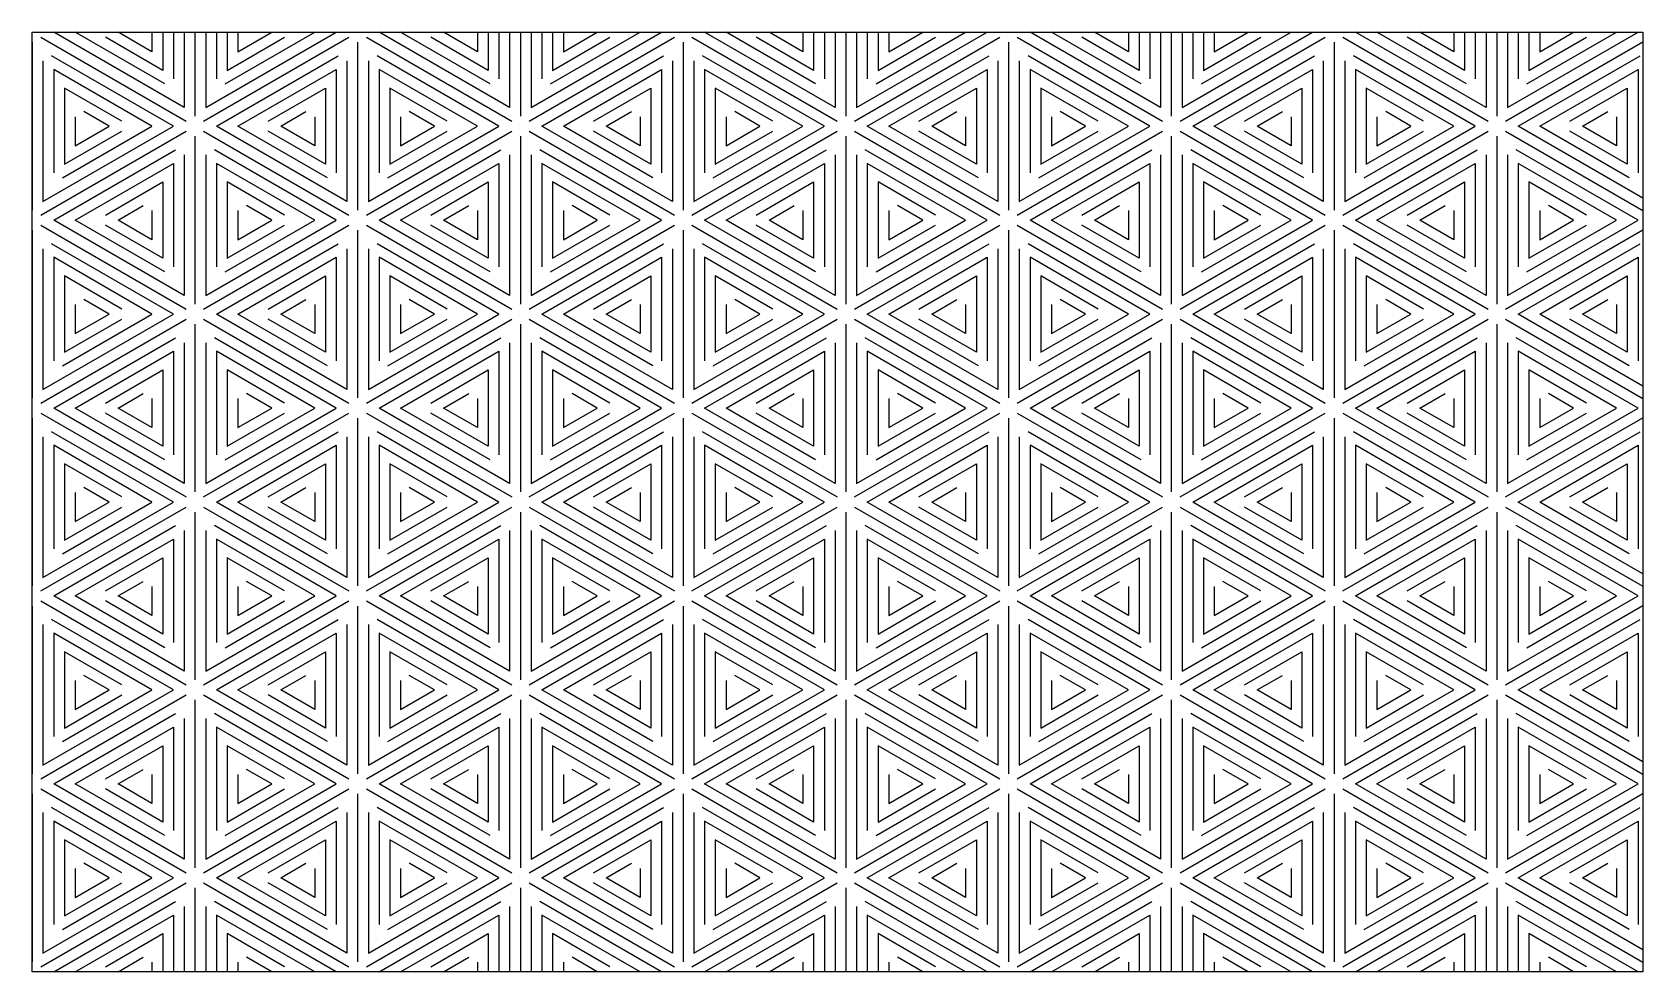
# Model space of a CAD drawing. Header units: millimetres. Extents: x 0 to 120, y 0 to 70.
import ezdxf

# ---------------------------------------------------------------- set-up
doc = ezdxf.new("R2010")
doc.units = ezdxf.units.MM
doc.layers.add('CUT', color=1, linetype='CONTINUOUS')

msp = doc.modelspace()

# ---------------------------------------------------------------- linework, layer by layer
at = {"layer": 'CUT'}
for p, q in [((0.6495, 69.625), (11.4748, 63.375)), ((10.5244, 70), (10.5244, 66.5213)), ((12.1244, 70), (12.1244, 63.75)), ((12.7739, 63.375), (23.5992, 69.625)), ((13.7244, 70), (13.7244, 66.5213)), ((24.8982, 69.625), (35.7235, 63.375)), ((34.7731, 70), (34.7731, 66.5213)), ((36.3731, 70), (36.3731, 63.75)), ((37.0226, 63.375), (47.8479, 69.625)), ((37.9731, 70), (37.9731, 66.5213)), ((49.1469, 69.625), (59.9723, 63.375)), ((59.0218, 70), (59.0218, 66.5213)), ((60.6218, 70), (60.6218, 63.75)), ((61.2713, 63.375), (72.0966, 69.625)), ((62.2218, 70), (62.2218, 66.5213)), ((73.3957, 69.625), (84.221, 63.375)), ((83.2705, 70), (83.2705, 66.5213)), ((84.8705, 70), (84.8705, 63.75)), ((85.52, 63.375), (96.3453, 69.625)), ((86.4705, 70), (86.4705, 66.5213)), ((97.6444, 69.625), (108.4697, 63.375)), ((107.5192, 70), (107.5192, 66.5213)), ((109.1192, 70), (109.1192, 63.75)), ((110.7192, 70), (110.7192, 66.5213)), ((0, 69.25), (0, 56.75)), ((24.2487, 69.25), (24.2487, 56.75)), ((48.4974, 69.25), (48.4974, 56.75)), ((72.7461, 69.25), (72.7461, 56.75)), ((96.9948, 69.25), (96.9948, 56.75)), ((109.7687, 63.375), (120, 69.282)), ((0.6495, 56.375), (11.4748, 62.625)), ((12.7739, 62.625), (23.5992, 56.375)), ((24.8982, 56.375), (35.7235, 62.625)), ((37.0226, 62.625), (47.8479, 56.375)), ((49.1469, 56.375), (59.9723, 62.625)), ((61.2713, 62.625), (72.0966, 56.375)), ((73.3957, 56.375), (84.221, 62.625)), ((85.52, 62.625), (96.3453, 56.375)), ((97.6444, 56.375), (108.4697, 62.625)), ((109.7687, 62.625), (120, 56.718)), ((12.1244, 62.25), (12.1244, 49.75)), ((36.3731, 62.25), (36.3731, 49.75)), ((60.6218, 62.25), (60.6218, 49.75)), ((84.8705, 62.25), (84.8705, 49.75)), ((109.1192, 62.25), (109.1192, 49.75)), ((0, 55.25), (0, 42.75)), ((0.6495, 55.625), (11.4748, 49.375)), ((12.7739, 49.375), (23.5992, 55.625)), ((24.2487, 55.25), (24.2487, 42.75)), ((24.8982, 55.625), (35.7235, 49.375)), ((37.0226, 49.375), (47.8479, 55.625)), ((48.4974, 55.25), (48.4974, 42.75)), ((49.1469, 55.625), (59.9723, 49.375)), ((61.2713, 49.375), (72.0966, 55.625)), ((72.7461, 55.25), (72.7461, 42.75)), ((73.3957, 55.625), (84.221, 49.375)), ((85.52, 49.375), (96.3453, 55.625)), ((96.9948, 55.25), (96.9948, 42.75)), ((97.6444, 55.625), (108.4697, 49.375)), ((109.7687, 49.375), (120, 55.282)), ((0.6495, 42.375), (11.4748, 48.625)), ((12.1244, 48.25), (12.1244, 35.75)), ((12.7739, 48.625), (23.5992, 42.375)), ((24.8982, 42.375), (35.7235, 48.625)), ((36.3731, 48.25), (36.3731, 35.75)), ((37.0226, 48.625), (47.8479, 42.375)), ((49.1469, 42.375), (59.9723, 48.625)), ((60.6218, 48.25), (60.6218, 35.75)), ((61.2713, 48.625), (72.0966, 42.375)), ((73.3957, 42.375), (84.221, 48.625)), ((84.8705, 48.25), (84.8705, 35.75)), ((85.52, 48.625), (96.3453, 42.375)), ((97.6444, 42.375), (108.4697, 48.625)), ((109.1192, 48.25), (109.1192, 35.75)), ((109.7687, 48.625), (120, 42.718)), ((0, 41.25), (0, 28.75)), ((0.6495, 41.625), (11.4748, 35.375)), ((12.7739, 35.375), (23.5992, 41.625)), ((24.2487, 41.25), (24.2487, 28.75)), ((24.8982, 41.625), (35.7235, 35.375)), ((37.0226, 35.375), (47.8479, 41.625)), ((48.4974, 41.25), (48.4974, 28.75)), ((49.1469, 41.625), (59.9723, 35.375)), ((61.2713, 35.375), (72.0966, 41.625)), ((72.7461, 41.25), (72.7461, 28.75)), ((73.3957, 41.625), (84.221, 35.375)), ((85.52, 35.375), (96.3453, 41.625)), ((96.9948, 41.25), (96.9948, 28.75)), ((97.6444, 41.625), (108.4697, 35.375)), ((109.7687, 35.375), (120, 41.282)), ((0.6495, 28.375), (11.4748, 34.625)), ((12.1244, 34.25), (12.1244, 21.75)), ((12.7739, 34.625), (23.5992, 28.375)), ((24.8982, 28.375), (35.7235, 34.625)), ((36.3731, 34.25), (36.3731, 21.75)), ((37.0226, 34.625), (47.8479, 28.375)), ((49.1469, 28.375), (59.9723, 34.625)), ((60.6218, 34.25), (60.6218, 21.75)), ((61.2713, 34.625), (72.0966, 28.375)), ((73.3957, 28.375), (84.221, 34.625)), ((84.8705, 34.25), (84.8705, 21.75)), ((85.52, 34.625), (96.3453, 28.375)), ((97.6444, 28.375), (108.4697, 34.625)), ((109.1192, 34.25), (109.1192, 21.75)), ((109.7687, 34.625), (120, 28.718)), ((0.6495, 27.625), (11.4748, 21.375)), ((12.7739, 21.375), (23.5992, 27.625)), ((24.8982, 27.625), (35.7235, 21.375)), ((37.0226, 21.375), (47.8479, 27.625)), ((49.1469, 27.625), (59.9723, 21.375)), ((61.2713, 21.375), (72.0966, 27.625)), ((73.3957, 27.625), (84.221, 21.375)), ((85.52, 21.375), (96.3453, 27.625)), ((97.6444, 27.625), (108.4697, 21.375)), ((0, 27.25), (0, 14.75)), ((24.2487, 27.25), (24.2487, 14.75)), ((48.4974, 27.25), (48.4974, 14.75)), ((72.7461, 27.25), (72.7461, 14.75)), ((96.9948, 27.25), (96.9948, 14.75)), ((109.7687, 21.375), (120, 27.282)), ((0.6495, 14.375), (11.4748, 20.625)), ((12.7739, 20.625), (23.5992, 14.375)), ((24.8982, 14.375), (35.7235, 20.625)), ((37.0226, 20.625), (47.8479, 14.375)), ((49.1469, 14.375), (59.9723, 20.625)), ((61.2713, 20.625), (72.0966, 14.375)), ((73.3957, 14.375), (84.221, 20.625)), ((85.52, 20.625), (96.3453, 14.375)), ((97.6444, 14.375), (108.4697, 20.625)), ((109.7687, 20.625), (120, 14.718)), ((12.1244, 20.25), (12.1244, 7.75)), ((36.3731, 20.25), (36.3731, 7.75)), ((60.6218, 20.25), (60.6218, 7.75)), ((84.8705, 20.25), (84.8705, 7.75)), ((109.1192, 20.25), (109.1192, 7.75)), ((0, 13.25), (0, 0.75)), ((0.6495, 13.625), (11.4748, 7.375)), ((12.7739, 7.375), (23.5992, 13.625)), ((24.2487, 13.25), (24.2487, 0.75)), ((24.8982, 13.625), (35.7235, 7.375)), ((37.0226, 7.375), (47.8479, 13.625)), ((48.4974, 13.25), (48.4974, 0.75)), ((49.1469, 13.625), (59.9723, 7.375)), ((61.2713, 7.375), (72.0966, 13.625)), ((72.7461, 13.25), (72.7461, 0.75)), ((73.3957, 13.625), (84.221, 7.375)), ((85.52, 7.375), (96.3453, 13.625)), ((96.9948, 13.25), (96.9948, 0.75)), ((97.6444, 13.625), (108.4697, 7.375)), ((109.7687, 7.375), (120, 13.282)), ((0.6495, 0.375), (11.4748, 6.625)), ((12.1244, 6.25), (12.1244, 0)), ((12.7739, 6.625), (23.5992, 0.375)), ((24.8982, 0.375), (35.7235, 6.625)), ((36.3731, 6.25), (36.3731, 0)), ((37.0226, 6.625), (47.8479, 0.375)), ((49.1469, 0.375), (59.9723, 6.625)), ((60.6218, 6.25), (60.6218, 0)), ((61.2713, 6.625), (72.0966, 0.375)), ((73.3957, 0.375), (84.221, 6.625)), ((84.8705, 6.25), (84.8705, 0)), ((85.52, 6.625), (96.3453, 0.375)), ((97.6444, 0.375), (108.4697, 6.625)), ((109.1192, 6.25), (109.1192, 0)), ((109.7687, 6.625), (120, 0.718)), ((11.3244, 4.8644), (11.3244, 0)), ((12.9244, 4.8644), (12.9244, 0)), ((35.5731, 4.8644), (35.5731, 0)), ((37.1731, 4.8644), (37.1731, 0)), ((59.8218, 4.8644), (59.8218, 0)), ((61.4218, 4.8644), (61.4218, 0)), ((84.0705, 4.8644), (84.0705, 0)), ((85.6705, 4.8644), (85.6705, 0)), ((108.3192, 4.8644), (108.3192, 0)), ((109.9192, 4.8644), (109.9192, 0)), ((8.9244, 0.7074), (8.9244, 0)), ((15.3244, 0.7074), (15.3244, 0)), ((33.1731, 0.7074), (33.1731, 0)), ((39.5731, 0.7074), (39.5731, 0)), ((57.4218, 0.7074), (57.4218, 0)), ((63.8218, 0.7074), (63.8218, 0)), ((81.6705, 0.7074), (81.6705, 0)), ((88.0705, 0.7074), (88.0705, 0)), ((105.9192, 0.7074), (105.9192, 0)), ((112.3192, 0.7074), (112.3192, 0))]:
    msp.add_line(p, q, dxfattribs=at)
for points in [[(0, 70), (120, 70), (120, 0), (0, 0), (0, 70)], [(11.3244, 70), (11.3244, 64.3856), (1.6, 70), (1.6, 70)], [(9.8748, 66.1463), (3.2, 70), (3.2, 70)], [(9.7244, 70), (9.7244, 67.1569), (5.4495, 69.625)], [(8.9244, 70), (8.9244, 68.5426), (6.4, 70), (6.4, 70)], [(12.9244, 70), (12.9244, 64.3856), (22.6487, 70), (22.6487, 70)], [(14.3739, 66.1463), (21.0487, 70), (21.0487, 70)], [(14.5244, 70), (14.5244, 67.1569), (18.7992, 69.625)], [(15.3244, 70), (15.3244, 68.5426), (17.8487, 70), (17.8487, 70)], [(35.5731, 70), (35.5731, 64.3856), (25.8487, 70), (25.8487, 70)], [(34.1235, 66.1463), (27.4487, 70), (27.4487, 70)], [(33.9731, 70), (33.9731, 67.1569), (29.6982, 69.625)], [(33.1731, 70), (33.1731, 68.5426), (30.6487, 70), (30.6487, 70)], [(37.1731, 70), (37.1731, 64.3856), (46.8974, 70), (46.8974, 70)], [(38.6226, 66.1463), (45.2974, 70), (45.2974, 70)], [(38.7731, 70), (38.7731, 67.1569), (43.0479, 69.625)], [(39.5731, 70), (39.5731, 68.5426), (42.0974, 70), (42.0974, 70)], [(59.8218, 70), (59.8218, 64.3856), (50.0974, 70), (50.0974, 70)], [(58.3723, 66.1463), (51.6974, 70), (51.6974, 70)], [(58.2218, 70), (58.2218, 67.1569), (53.9469, 69.625)], [(57.4218, 70), (57.4218, 68.5426), (54.8974, 70), (54.8974, 70)], [(61.4218, 70), (61.4218, 64.3856), (71.1461, 70), (71.1461, 70)], [(62.8713, 66.1463), (69.5461, 70), (69.5461, 70)], [(63.0218, 70), (63.0218, 67.1569), (67.2966, 69.625)], [(63.8218, 70), (63.8218, 68.5426), (66.3461, 70), (66.3461, 70)], [(84.0705, 70), (84.0705, 64.3856), (74.3461, 70), (74.3461, 70)], [(82.621, 66.1463), (75.9461, 70), (75.9461, 70)], [(82.4705, 70), (82.4705, 67.1569), (78.1957, 69.625)], [(81.6705, 70), (81.6705, 68.5426), (79.1461, 70), (79.1461, 70)], [(85.6705, 70), (85.6705, 64.3856), (95.3948, 70), (95.3948, 70)], [(87.12, 66.1463), (93.7948, 70), (93.7948, 70)], [(87.2705, 70), (87.2705, 67.1569), (91.5453, 69.625)], [(88.0705, 70), (88.0705, 68.5426), (90.5948, 70), (90.5948, 70)], [(108.3192, 70), (108.3192, 64.3856), (98.5948, 70), (98.5948, 70)], [(106.8697, 66.1463), (100.1948, 70), (100.1948, 70)], [(106.7192, 70), (106.7192, 67.1569), (102.4444, 69.625)], [(105.9192, 70), (105.9192, 68.5426), (103.3948, 70), (103.3948, 70)], [(109.9192, 70), (109.9192, 64.3856), (119.6436, 70), (119.6436, 70)], [(111.3687, 66.1463), (118.0436, 70), (118.0436, 70)], [(111.5192, 70), (111.5192, 67.1569), (115.794, 69.625)], [(112.3192, 70), (112.3192, 68.5426), (114.8436, 70), (114.8436, 70)], [(0.8, 67.8644), (0.8, 57.3856), (10.5244, 63), (1.4495, 68.2394)], [(2.2495, 59.1463), (8.9244, 63), (1.6, 67.2287), (1.6, 59.5213)], [(23.4487, 67.8644), (23.4487, 57.3856), (13.7244, 63), (22.7992, 68.2394)], [(21.9992, 59.1463), (15.3244, 63), (22.6487, 67.2287), (22.6487, 59.5213)], [(25.0487, 67.8644), (25.0487, 57.3856), (34.7731, 63), (25.6982, 68.2394)], [(26.4982, 59.1463), (33.1731, 63), (25.8487, 67.2287), (25.8487, 59.5213)], [(47.6974, 67.8644), (47.6974, 57.3856), (37.9731, 63), (47.0479, 68.2394)], [(46.2479, 59.1463), (39.5731, 63), (46.8974, 67.2287), (46.8974, 59.5213)], [(49.2974, 67.8644), (49.2974, 57.3856), (59.0218, 63), (49.9469, 68.2394)], [(50.7469, 59.1463), (57.4218, 63), (50.0974, 67.2287), (50.0974, 59.5213)], [(71.9461, 67.8644), (71.9461, 57.3856), (62.2218, 63), (71.2966, 68.2394)], [(70.4966, 59.1463), (63.8218, 63), (71.1461, 67.2287), (71.1461, 59.5213)], [(73.5461, 67.8644), (73.5461, 57.3856), (83.2705, 63), (74.1957, 68.2394)], [(74.9957, 59.1463), (81.6705, 63), (74.3461, 67.2287), (74.3461, 59.5213)], [(96.1948, 67.8644), (96.1948, 57.3856), (86.4705, 63), (95.5453, 68.2394)], [(94.7453, 59.1463), (88.0705, 63), (95.3948, 67.2287), (95.3948, 59.5213)], [(97.7948, 67.8644), (97.7948, 57.3856), (107.5192, 63), (98.4444, 68.2394)], [(99.2444, 59.1463), (105.9192, 63), (98.5948, 67.2287), (98.5948, 59.5213)], [(120, 57.6417), (110.7192, 63), (119.794, 68.2394)], [(118.994, 59.1463), (112.3192, 63), (119.6436, 67.2287), (119.6436, 59.5213)], [(6.6748, 63.375), (2.4, 65.8431), (2.4, 60.1569), (6.6748, 62.625)], [(17.5739, 63.375), (21.8487, 65.8431), (21.8487, 60.1569), (17.5739, 62.625)], [(30.9235, 63.375), (26.6487, 65.8431), (26.6487, 60.1569), (30.9235, 62.625)], [(41.8226, 63.375), (46.0974, 65.8431), (46.0974, 60.1569), (41.8226, 62.625)], [(55.1723, 63.375), (50.8974, 65.8431), (50.8974, 60.1569), (55.1723, 62.625)], [(66.0713, 63.375), (70.3461, 65.8431), (70.3461, 60.1569), (66.0713, 62.625)], [(79.421, 63.375), (75.1461, 65.8431), (75.1461, 60.1569), (79.421, 62.625)], [(90.32, 63.375), (94.5948, 65.8431), (94.5948, 60.1569), (90.32, 62.625)], [(103.6697, 63.375), (99.3948, 65.8431), (99.3948, 60.1569), (103.6697, 62.625)], [(114.5687, 63.375), (118.8436, 65.8431), (118.8436, 60.1569), (114.5687, 62.625)], [(3.2, 63.7074), (3.2, 61.5426), (5.7244, 63), (3.8495, 64.0824)], [(21.0487, 63.7074), (21.0487, 61.5426), (18.5244, 63), (20.3992, 64.0824)], [(27.4487, 63.7074), (27.4487, 61.5426), (29.9731, 63), (28.0982, 64.0824)], [(45.2974, 63.7074), (45.2974, 61.5426), (42.7731, 63), (44.6479, 64.0824)], [(51.6974, 63.7074), (51.6974, 61.5426), (54.2218, 63), (52.3469, 64.0824)], [(69.5461, 63.7074), (69.5461, 61.5426), (67.0218, 63), (68.8966, 64.0824)], [(75.9461, 63.7074), (75.9461, 61.5426), (78.4705, 63), (76.5957, 64.0824)], [(93.7948, 63.7074), (93.7948, 61.5426), (91.2705, 63), (93.1453, 64.0824)], [(100.1948, 63.7074), (100.1948, 61.5426), (102.7192, 63), (100.8444, 64.0824)], [(118.0436, 63.7074), (118.0436, 61.5426), (115.5192, 63), (117.394, 64.0824)], [(11.3244, 60.8644), (11.3244, 50.3856), (1.6, 56), (10.6748, 61.2394)], [(12.9244, 60.8644), (12.9244, 50.3856), (22.6487, 56), (13.5739, 61.2394)], [(35.5731, 60.8644), (35.5731, 50.3856), (25.8487, 56), (34.9235, 61.2394)], [(37.1731, 60.8644), (37.1731, 50.3856), (46.8974, 56), (37.8226, 61.2394)], [(59.8218, 60.8644), (59.8218, 50.3856), (50.0974, 56), (59.1723, 61.2394)], [(61.4218, 60.8644), (61.4218, 50.3856), (71.1461, 56), (62.0713, 61.2394)], [(84.0705, 60.8644), (84.0705, 50.3856), (74.3461, 56), (83.421, 61.2394)], [(85.6705, 60.8644), (85.6705, 50.3856), (95.3948, 56), (86.32, 61.2394)], [(108.3192, 60.8644), (108.3192, 50.3856), (98.5948, 56), (107.6697, 61.2394)], [(109.9192, 60.8644), (109.9192, 50.3856), (119.6436, 56), (110.5687, 61.2394)], [(9.8748, 52.1463), (3.2, 56), (10.5244, 60.2287), (10.5244, 52.5213)], [(14.3739, 52.1463), (21.0487, 56), (13.7244, 60.2287), (13.7244, 52.5213)], [(34.1235, 52.1463), (27.4487, 56), (34.7731, 60.2287), (34.7731, 52.5213)], [(38.6226, 52.1463), (45.2974, 56), (37.9731, 60.2287), (37.9731, 52.5213)], [(58.3723, 52.1463), (51.6974, 56), (59.0218, 60.2287), (59.0218, 52.5213)], [(62.8713, 52.1463), (69.5461, 56), (62.2218, 60.2287), (62.2218, 52.5213)], [(82.621, 52.1463), (75.9461, 56), (83.2705, 60.2287), (83.2705, 52.5213)], [(87.12, 52.1463), (93.7948, 56), (86.4705, 60.2287), (86.4705, 52.5213)], [(106.8697, 52.1463), (100.1948, 56), (107.5192, 60.2287), (107.5192, 52.5213)], [(111.3687, 52.1463), (118.0436, 56), (110.7192, 60.2287), (110.7192, 52.5213)], [(5.4495, 56.375), (9.7244, 58.8431), (9.7244, 53.1569), (5.4495, 55.625)], [(18.7992, 56.375), (14.5244, 58.8431), (14.5244, 53.1569), (18.7992, 55.625)], [(29.6982, 56.375), (33.9731, 58.8431), (33.9731, 53.1569), (29.6982, 55.625)], [(43.0479, 56.375), (38.7731, 58.8431), (38.7731, 53.1569), (43.0479, 55.625)], [(53.9469, 56.375), (58.2218, 58.8431), (58.2218, 53.1569), (53.9469, 55.625)], [(67.2966, 56.375), (63.0218, 58.8431), (63.0218, 53.1569), (67.2966, 55.625)], [(78.1957, 56.375), (82.4705, 58.8431), (82.4705, 53.1569), (78.1957, 55.625)], [(91.5453, 56.375), (87.2705, 58.8431), (87.2705, 53.1569), (91.5453, 55.625)], [(102.4444, 56.375), (106.7192, 58.8431), (106.7192, 53.1569), (102.4444, 55.625)], [(115.794, 56.375), (111.5192, 58.8431), (111.5192, 53.1569), (115.794, 55.625)], [(8.9244, 56.7074), (8.9244, 54.5426), (6.4, 56), (8.2748, 57.0824)], [(15.3244, 56.7074), (15.3244, 54.5426), (17.8487, 56), (15.9739, 57.0824)], [(33.1731, 56.7074), (33.1731, 54.5426), (30.6487, 56), (32.5235, 57.0824)], [(39.5731, 56.7074), (39.5731, 54.5426), (42.0974, 56), (40.2226, 57.0824)], [(57.4218, 56.7074), (57.4218, 54.5426), (54.8974, 56), (56.7723, 57.0824)], [(63.8218, 56.7074), (63.8218, 54.5426), (66.3461, 56), (64.4713, 57.0824)], [(81.6705, 56.7074), (81.6705, 54.5426), (79.1461, 56), (81.021, 57.0824)], [(88.0705, 56.7074), (88.0705, 54.5426), (90.5948, 56), (88.72, 57.0824)], [(105.9192, 56.7074), (105.9192, 54.5426), (103.3948, 56), (105.2697, 57.0824)], [(112.3192, 56.7074), (112.3192, 54.5426), (114.8436, 56), (112.9687, 57.0824)], [(0.8, 53.8644), (0.8, 43.3856), (10.5244, 49), (1.4495, 54.2394)], [(23.4487, 53.8644), (23.4487, 43.3856), (13.7244, 49), (22.7992, 54.2394)], [(25.0487, 53.8644), (25.0487, 43.3856), (34.7731, 49), (25.6982, 54.2394)], [(47.6974, 53.8644), (47.6974, 43.3856), (37.9731, 49), (47.0479, 54.2394)], [(49.2974, 53.8644), (49.2974, 43.3856), (59.0218, 49), (49.9469, 54.2394)], [(71.9461, 53.8644), (71.9461, 43.3856), (62.2218, 49), (71.2966, 54.2394)], [(73.5461, 53.8644), (73.5461, 43.3856), (83.2705, 49), (74.1957, 54.2394)], [(96.1948, 53.8644), (96.1948, 43.3856), (86.4705, 49), (95.5453, 54.2394)], [(97.7948, 53.8644), (97.7948, 43.3856), (107.5192, 49), (98.4444, 54.2394)], [(120, 43.6417), (110.7192, 49), (119.794, 54.2394)], [(2.2495, 45.1463), (8.9244, 49), (1.6, 53.2287), (1.6, 45.5213)], [(21.9992, 45.1463), (15.3244, 49), (22.6487, 53.2287), (22.6487, 45.5213)], [(26.4982, 45.1463), (33.1731, 49), (25.8487, 53.2287), (25.8487, 45.5213)], [(46.2479, 45.1463), (39.5731, 49), (46.8974, 53.2287), (46.8974, 45.5213)], [(50.7469, 45.1463), (57.4218, 49), (50.0974, 53.2287), (50.0974, 45.5213)], [(70.4966, 45.1463), (63.8218, 49), (71.1461, 53.2287), (71.1461, 45.5213)], [(74.9957, 45.1463), (81.6705, 49), (74.3461, 53.2287), (74.3461, 45.5213)], [(94.7453, 45.1463), (88.0705, 49), (95.3948, 53.2287), (95.3948, 45.5213)], [(99.2444, 45.1463), (105.9192, 49), (98.5948, 53.2287), (98.5948, 45.5213)], [(118.994, 45.1463), (112.3192, 49), (119.6436, 53.2287), (119.6436, 45.5213)], [(6.6748, 49.375), (2.4, 51.8431), (2.4, 46.1569), (6.6748, 48.625)], [(17.5739, 49.375), (21.8487, 51.8431), (21.8487, 46.1569), (17.5739, 48.625)], [(30.9235, 49.375), (26.6487, 51.8431), (26.6487, 46.1569), (30.9235, 48.625)], [(41.8226, 49.375), (46.0974, 51.8431), (46.0974, 46.1569), (41.8226, 48.625)], [(55.1723, 49.375), (50.8974, 51.8431), (50.8974, 46.1569), (55.1723, 48.625)], [(66.0713, 49.375), (70.3461, 51.8431), (70.3461, 46.1569), (66.0713, 48.625)], [(79.421, 49.375), (75.1461, 51.8431), (75.1461, 46.1569), (79.421, 48.625)], [(90.32, 49.375), (94.5948, 51.8431), (94.5948, 46.1569), (90.32, 48.625)], [(103.6697, 49.375), (99.3948, 51.8431), (99.3948, 46.1569), (103.6697, 48.625)], [(114.5687, 49.375), (118.8436, 51.8431), (118.8436, 46.1569), (114.5687, 48.625)], [(3.2, 49.7074), (3.2, 47.5426), (5.7244, 49), (3.8495, 50.0824)], [(21.0487, 49.7074), (21.0487, 47.5426), (18.5244, 49), (20.3992, 50.0824)], [(27.4487, 49.7074), (27.4487, 47.5426), (29.9731, 49), (28.0982, 50.0824)], [(45.2974, 49.7074), (45.2974, 47.5426), (42.7731, 49), (44.6479, 50.0824)], [(51.6974, 49.7074), (51.6974, 47.5426), (54.2218, 49), (52.3469, 50.0824)], [(69.5461, 49.7074), (69.5461, 47.5426), (67.0218, 49), (68.8966, 50.0824)], [(75.9461, 49.7074), (75.9461, 47.5426), (78.4705, 49), (76.5957, 50.0824)], [(93.7948, 49.7074), (93.7948, 47.5426), (91.2705, 49), (93.1453, 50.0824)], [(100.1948, 49.7074), (100.1948, 47.5426), (102.7192, 49), (100.8444, 50.0824)], [(118.0436, 49.7074), (118.0436, 47.5426), (115.5192, 49), (117.394, 50.0824)], [(11.3244, 46.8644), (11.3244, 36.3856), (1.6, 42), (10.6748, 47.2394)], [(12.9244, 46.8644), (12.9244, 36.3856), (22.6487, 42), (13.5739, 47.2394)], [(35.5731, 46.8644), (35.5731, 36.3856), (25.8487, 42), (34.9235, 47.2394)], [(37.1731, 46.8644), (37.1731, 36.3856), (46.8974, 42), (37.8226, 47.2394)], [(59.8218, 46.8644), (59.8218, 36.3856), (50.0974, 42), (59.1723, 47.2394)], [(61.4218, 46.8644), (61.4218, 36.3856), (71.1461, 42), (62.0713, 47.2394)], [(84.0705, 46.8644), (84.0705, 36.3856), (74.3461, 42), (83.421, 47.2394)], [(85.6705, 46.8644), (85.6705, 36.3856), (95.3948, 42), (86.32, 47.2394)], [(108.3192, 46.8644), (108.3192, 36.3856), (98.5948, 42), (107.6697, 47.2394)], [(109.9192, 46.8644), (109.9192, 36.3856), (119.6436, 42), (110.5687, 47.2394)], [(9.8748, 38.1463), (3.2, 42), (10.5244, 46.2287), (10.5244, 38.5213)], [(14.3739, 38.1463), (21.0487, 42), (13.7244, 46.2287), (13.7244, 38.5213)], [(34.1235, 38.1463), (27.4487, 42), (34.7731, 46.2287), (34.7731, 38.5213)], [(38.6226, 38.1463), (45.2974, 42), (37.9731, 46.2287), (37.9731, 38.5213)], [(58.3723, 38.1463), (51.6974, 42), (59.0218, 46.2287), (59.0218, 38.5213)], [(62.8713, 38.1463), (69.5461, 42), (62.2218, 46.2287), (62.2218, 38.5213)], [(82.621, 38.1463), (75.9461, 42), (83.2705, 46.2287), (83.2705, 38.5213)], [(87.12, 38.1463), (93.7948, 42), (86.4705, 46.2287), (86.4705, 38.5213)], [(106.8697, 38.1463), (100.1948, 42), (107.5192, 46.2287), (107.5192, 38.5213)], [(111.3687, 38.1463), (118.0436, 42), (110.7192, 46.2287), (110.7192, 38.5213)], [(5.4495, 42.375), (9.7244, 44.8431), (9.7244, 39.1569), (5.4495, 41.625)], [(18.7992, 42.375), (14.5244, 44.8431), (14.5244, 39.1569), (18.7992, 41.625)], [(29.6982, 42.375), (33.9731, 44.8431), (33.9731, 39.1569), (29.6982, 41.625)], [(43.0479, 42.375), (38.7731, 44.8431), (38.7731, 39.1569), (43.0479, 41.625)], [(53.9469, 42.375), (58.2218, 44.8431), (58.2218, 39.1569), (53.9469, 41.625)], [(67.2966, 42.375), (63.0218, 44.8431), (63.0218, 39.1569), (67.2966, 41.625)], [(78.1957, 42.375), (82.4705, 44.8431), (82.4705, 39.1569), (78.1957, 41.625)], [(91.5453, 42.375), (87.2705, 44.8431), (87.2705, 39.1569), (91.5453, 41.625)], [(102.4444, 42.375), (106.7192, 44.8431), (106.7192, 39.1569), (102.4444, 41.625)], [(115.794, 42.375), (111.5192, 44.8431), (111.5192, 39.1569), (115.794, 41.625)], [(8.9244, 42.7074), (8.9244, 40.5426), (6.4, 42), (8.2748, 43.0824)], [(15.3244, 42.7074), (15.3244, 40.5426), (17.8487, 42), (15.9739, 43.0824)], [(33.1731, 42.7074), (33.1731, 40.5426), (30.6487, 42), (32.5235, 43.0824)], [(39.5731, 42.7074), (39.5731, 40.5426), (42.0974, 42), (40.2226, 43.0824)], [(57.4218, 42.7074), (57.4218, 40.5426), (54.8974, 42), (56.7723, 43.0824)], [(63.8218, 42.7074), (63.8218, 40.5426), (66.3461, 42), (64.4713, 43.0824)], [(81.6705, 42.7074), (81.6705, 40.5426), (79.1461, 42), (81.021, 43.0824)], [(88.0705, 42.7074), (88.0705, 40.5426), (90.5948, 42), (88.72, 43.0824)], [(105.9192, 42.7074), (105.9192, 40.5426), (103.3948, 42), (105.2697, 43.0824)], [(112.3192, 42.7074), (112.3192, 40.5426), (114.8436, 42), (112.9687, 43.0824)], [(0.8, 39.8644), (0.8, 29.3856), (10.5244, 35), (1.4495, 40.2394)], [(23.4487, 39.8644), (23.4487, 29.3856), (13.7244, 35), (22.7992, 40.2394)], [(25.0487, 39.8644), (25.0487, 29.3856), (34.7731, 35), (25.6982, 40.2394)], [(47.6974, 39.8644), (47.6974, 29.3856), (37.9731, 35), (47.0479, 40.2394)], [(49.2974, 39.8644), (49.2974, 29.3856), (59.0218, 35), (49.9469, 40.2394)], [(71.9461, 39.8644), (71.9461, 29.3856), (62.2218, 35), (71.2966, 40.2394)], [(73.5461, 39.8644), (73.5461, 29.3856), (83.2705, 35), (74.1957, 40.2394)], [(96.1948, 39.8644), (96.1948, 29.3856), (86.4705, 35), (95.5453, 40.2394)], [(97.7948, 39.8644), (97.7948, 29.3856), (107.5192, 35), (98.4444, 40.2394)], [(120, 29.6417), (110.7192, 35), (119.794, 40.2394)], [(2.2495, 31.1463), (8.9244, 35), (1.6, 39.2287), (1.6, 31.5213)], [(21.9992, 31.1463), (15.3244, 35), (22.6487, 39.2287), (22.6487, 31.5213)], [(26.4982, 31.1463), (33.1731, 35), (25.8487, 39.2287), (25.8487, 31.5213)], [(46.2479, 31.1463), (39.5731, 35), (46.8974, 39.2287), (46.8974, 31.5213)], [(50.7469, 31.1463), (57.4218, 35), (50.0974, 39.2287), (50.0974, 31.5213)], [(70.4966, 31.1463), (63.8218, 35), (71.1461, 39.2287), (71.1461, 31.5213)], [(74.9957, 31.1463), (81.6705, 35), (74.3461, 39.2287), (74.3461, 31.5213)], [(94.7453, 31.1463), (88.0705, 35), (95.3948, 39.2287), (95.3948, 31.5213)], [(99.2444, 31.1463), (105.9192, 35), (98.5948, 39.2287), (98.5948, 31.5213)], [(118.994, 31.1463), (112.3192, 35), (119.6436, 39.2287), (119.6436, 31.5213)], [(6.6748, 35.375), (2.4, 37.8431), (2.4, 32.1569), (6.6748, 34.625)], [(17.5739, 35.375), (21.8487, 37.8431), (21.8487, 32.1569), (17.5739, 34.625)], [(30.9235, 35.375), (26.6487, 37.8431), (26.6487, 32.1569), (30.9235, 34.625)], [(41.8226, 35.375), (46.0974, 37.8431), (46.0974, 32.1569), (41.8226, 34.625)], [(55.1723, 35.375), (50.8974, 37.8431), (50.8974, 32.1569), (55.1723, 34.625)], [(66.0713, 35.375), (70.3461, 37.8431), (70.3461, 32.1569), (66.0713, 34.625)], [(79.421, 35.375), (75.1461, 37.8431), (75.1461, 32.1569), (79.421, 34.625)], [(90.32, 35.375), (94.5948, 37.8431), (94.5948, 32.1569), (90.32, 34.625)], [(103.6697, 35.375), (99.3948, 37.8431), (99.3948, 32.1569), (103.6697, 34.625)], [(114.5687, 35.375), (118.8436, 37.8431), (118.8436, 32.1569), (114.5687, 34.625)], [(3.2, 35.7074), (3.2, 33.5426), (5.7244, 35), (3.8495, 36.0824)], [(21.0487, 35.7074), (21.0487, 33.5426), (18.5244, 35), (20.3992, 36.0824)], [(27.4487, 35.7074), (27.4487, 33.5426), (29.9731, 35), (28.0982, 36.0824)], [(45.2974, 35.7074), (45.2974, 33.5426), (42.7731, 35), (44.6479, 36.0824)], [(51.6974, 35.7074), (51.6974, 33.5426), (54.2218, 35), (52.3469, 36.0824)], [(69.5461, 35.7074), (69.5461, 33.5426), (67.0218, 35), (68.8966, 36.0824)], [(75.9461, 35.7074), (75.9461, 33.5426), (78.4705, 35), (76.5957, 36.0824)], [(93.7948, 35.7074), (93.7948, 33.5426), (91.2705, 35), (93.1453, 36.0824)], [(100.1948, 35.7074), (100.1948, 33.5426), (102.7192, 35), (100.8444, 36.0824)], [(118.0436, 35.7074), (118.0436, 33.5426), (115.5192, 35), (117.394, 36.0824)], [(11.3244, 32.8644), (11.3244, 22.3856), (1.6, 28), (10.6748, 33.2394)], [(12.9244, 32.8644), (12.9244, 22.3856), (22.6487, 28), (13.5739, 33.2394)], [(35.5731, 32.8644), (35.5731, 22.3856), (25.8487, 28), (34.9235, 33.2394)], [(37.1731, 32.8644), (37.1731, 22.3856), (46.8974, 28), (37.8226, 33.2394)], [(59.8218, 32.8644), (59.8218, 22.3856), (50.0974, 28), (59.1723, 33.2394)], [(61.4218, 32.8644), (61.4218, 22.3856), (71.1461, 28), (62.0713, 33.2394)], [(84.0705, 32.8644), (84.0705, 22.3856), (74.3461, 28), (83.421, 33.2394)], [(85.6705, 32.8644), (85.6705, 22.3856), (95.3948, 28), (86.32, 33.2394)], [(108.3192, 32.8644), (108.3192, 22.3856), (98.5948, 28), (107.6697, 33.2394)], [(109.9192, 32.8644), (109.9192, 22.3856), (119.6436, 28), (110.5687, 33.2394)], [(9.8748, 24.1463), (3.2, 28), (10.5244, 32.2287), (10.5244, 24.5213)], [(14.3739, 24.1463), (21.0487, 28), (13.7244, 32.2287), (13.7244, 24.5213)], [(34.1235, 24.1463), (27.4487, 28), (34.7731, 32.2287), (34.7731, 24.5213)], [(38.6226, 24.1463), (45.2974, 28), (37.9731, 32.2287), (37.9731, 24.5213)], [(58.3723, 24.1463), (51.6974, 28), (59.0218, 32.2287), (59.0218, 24.5213)], [(62.8713, 24.1463), (69.5461, 28), (62.2218, 32.2287), (62.2218, 24.5213)], [(82.621, 24.1463), (75.9461, 28), (83.2705, 32.2287), (83.2705, 24.5213)], [(87.12, 24.1463), (93.7948, 28), (86.4705, 32.2287), (86.4705, 24.5213)], [(106.8697, 24.1463), (100.1948, 28), (107.5192, 32.2287), (107.5192, 24.5213)], [(111.3687, 24.1463), (118.0436, 28), (110.7192, 32.2287), (110.7192, 24.5213)], [(5.4495, 28.375), (9.7244, 30.8431), (9.7244, 25.1569), (5.4495, 27.625)], [(18.7992, 28.375), (14.5244, 30.8431), (14.5244, 25.1569), (18.7992, 27.625)], [(29.6982, 28.375), (33.9731, 30.8431), (33.9731, 25.1569), (29.6982, 27.625)], [(43.0479, 28.375), (38.7731, 30.8431), (38.7731, 25.1569), (43.0479, 27.625)], [(53.9469, 28.375), (58.2218, 30.8431), (58.2218, 25.1569), (53.9469, 27.625)], [(67.2966, 28.375), (63.0218, 30.8431), (63.0218, 25.1569), (67.2966, 27.625)], [(78.1957, 28.375), (82.4705, 30.8431), (82.4705, 25.1569), (78.1957, 27.625)], [(91.5453, 28.375), (87.2705, 30.8431), (87.2705, 25.1569), (91.5453, 27.625)], [(102.4444, 28.375), (106.7192, 30.8431), (106.7192, 25.1569), (102.4444, 27.625)], [(115.794, 28.375), (111.5192, 30.8431), (111.5192, 25.1569), (115.794, 27.625)], [(8.9244, 28.7074), (8.9244, 26.5426), (6.4, 28), (8.2748, 29.0824)], [(15.3244, 28.7074), (15.3244, 26.5426), (17.8487, 28), (15.9739, 29.0824)], [(33.1731, 28.7074), (33.1731, 26.5426), (30.6487, 28), (32.5235, 29.0824)], [(39.5731, 28.7074), (39.5731, 26.5426), (42.0974, 28), (40.2226, 29.0824)], [(57.4218, 28.7074), (57.4218, 26.5426), (54.8974, 28), (56.7723, 29.0824)], [(63.8218, 28.7074), (63.8218, 26.5426), (66.3461, 28), (64.4713, 29.0824)], [(81.6705, 28.7074), (81.6705, 26.5426), (79.1461, 28), (81.021, 29.0824)], [(88.0705, 28.7074), (88.0705, 26.5426), (90.5948, 28), (88.72, 29.0824)], [(105.9192, 28.7074), (105.9192, 26.5426), (103.3948, 28), (105.2697, 29.0824)], [(112.3192, 28.7074), (112.3192, 26.5426), (114.8436, 28), (112.9687, 29.0824)], [(0.8, 25.8644), (0.8, 15.3856), (10.5244, 21), (1.4495, 26.2394)], [(2.2495, 17.1463), (8.9244, 21), (1.6, 25.2287), (1.6, 17.5213)], [(23.4487, 25.8644), (23.4487, 15.3856), (13.7244, 21), (22.7992, 26.2394)], [(21.9992, 17.1463), (15.3244, 21), (22.6487, 25.2287), (22.6487, 17.5213)], [(25.0487, 25.8644), (25.0487, 15.3856), (34.7731, 21), (25.6982, 26.2394)], [(26.4982, 17.1463), (33.1731, 21), (25.8487, 25.2287), (25.8487, 17.5213)], [(47.6974, 25.8644), (47.6974, 15.3856), (37.9731, 21), (47.0479, 26.2394)], [(46.2479, 17.1463), (39.5731, 21), (46.8974, 25.2287), (46.8974, 17.5213)], [(49.2974, 25.8644), (49.2974, 15.3856), (59.0218, 21), (49.9469, 26.2394)], [(50.7469, 17.1463), (57.4218, 21), (50.0974, 25.2287), (50.0974, 17.5213)], [(71.9461, 25.8644), (71.9461, 15.3856), (62.2218, 21), (71.2966, 26.2394)], [(70.4966, 17.1463), (63.8218, 21), (71.1461, 25.2287), (71.1461, 17.5213)], [(73.5461, 25.8644), (73.5461, 15.3856), (83.2705, 21), (74.1957, 26.2394)], [(74.9957, 17.1463), (81.6705, 21), (74.3461, 25.2287), (74.3461, 17.5213)], [(96.1948, 25.8644), (96.1948, 15.3856), (86.4705, 21), (95.5453, 26.2394)], [(94.7453, 17.1463), (88.0705, 21), (95.3948, 25.2287), (95.3948, 17.5213)], [(97.7948, 25.8644), (97.7948, 15.3856), (107.5192, 21), (98.4444, 26.2394)], [(99.2444, 17.1463), (105.9192, 21), (98.5948, 25.2287), (98.5948, 17.5213)], [(120, 15.6417), (110.7192, 21), (119.794, 26.2394)], [(118.994, 17.1463), (112.3192, 21), (119.6436, 25.2287), (119.6436, 17.5213)], [(6.6748, 21.375), (2.4, 23.8431), (2.4, 18.1569), (6.6748, 20.625)], [(17.5739, 21.375), (21.8487, 23.8431), (21.8487, 18.1569), (17.5739, 20.625)], [(30.9235, 21.375), (26.6487, 23.8431), (26.6487, 18.1569), (30.9235, 20.625)], [(41.8226, 21.375), (46.0974, 23.8431), (46.0974, 18.1569), (41.8226, 20.625)], [(55.1723, 21.375), (50.8974, 23.8431), (50.8974, 18.1569), (55.1723, 20.625)], [(66.0713, 21.375), (70.3461, 23.8431), (70.3461, 18.1569), (66.0713, 20.625)], [(79.421, 21.375), (75.1461, 23.8431), (75.1461, 18.1569), (79.421, 20.625)], [(90.32, 21.375), (94.5948, 23.8431), (94.5948, 18.1569), (90.32, 20.625)], [(103.6697, 21.375), (99.3948, 23.8431), (99.3948, 18.1569), (103.6697, 20.625)], [(114.5687, 21.375), (118.8436, 23.8431), (118.8436, 18.1569), (114.5687, 20.625)], [(3.2, 21.7074), (3.2, 19.5426), (5.7244, 21), (3.8495, 22.0824)], [(21.0487, 21.7074), (21.0487, 19.5426), (18.5244, 21), (20.3992, 22.0824)], [(27.4487, 21.7074), (27.4487, 19.5426), (29.9731, 21), (28.0982, 22.0824)], [(45.2974, 21.7074), (45.2974, 19.5426), (42.7731, 21), (44.6479, 22.0824)], [(51.6974, 21.7074), (51.6974, 19.5426), (54.2218, 21), (52.3469, 22.0824)], [(69.5461, 21.7074), (69.5461, 19.5426), (67.0218, 21), (68.8966, 22.0824)], [(75.9461, 21.7074), (75.9461, 19.5426), (78.4705, 21), (76.5957, 22.0824)], [(93.7948, 21.7074), (93.7948, 19.5426), (91.2705, 21), (93.1453, 22.0824)], [(100.1948, 21.7074), (100.1948, 19.5426), (102.7192, 21), (100.8444, 22.0824)], [(118.0436, 21.7074), (118.0436, 19.5426), (115.5192, 21), (117.394, 22.0824)], [(11.3244, 18.8644), (11.3244, 8.3856), (1.6, 14), (10.6748, 19.2394)], [(12.9244, 18.8644), (12.9244, 8.3856), (22.6487, 14), (13.5739, 19.2394)], [(35.5731, 18.8644), (35.5731, 8.3856), (25.8487, 14), (34.9235, 19.2394)], [(37.1731, 18.8644), (37.1731, 8.3856), (46.8974, 14), (37.8226, 19.2394)], [(59.8218, 18.8644), (59.8218, 8.3856), (50.0974, 14), (59.1723, 19.2394)], [(61.4218, 18.8644), (61.4218, 8.3856), (71.1461, 14), (62.0713, 19.2394)], [(84.0705, 18.8644), (84.0705, 8.3856), (74.3461, 14), (83.421, 19.2394)], [(85.6705, 18.8644), (85.6705, 8.3856), (95.3948, 14), (86.32, 19.2394)], [(108.3192, 18.8644), (108.3192, 8.3856), (98.5948, 14), (107.6697, 19.2394)], [(109.9192, 18.8644), (109.9192, 8.3856), (119.6436, 14), (110.5687, 19.2394)], [(9.8748, 10.1463), (3.2, 14), (10.5244, 18.2287), (10.5244, 10.5213)], [(14.3739, 10.1463), (21.0487, 14), (13.7244, 18.2287), (13.7244, 10.5213)], [(34.1235, 10.1463), (27.4487, 14), (34.7731, 18.2287), (34.7731, 10.5213)], [(38.6226, 10.1463), (45.2974, 14), (37.9731, 18.2287), (37.9731, 10.5213)], [(58.3723, 10.1463), (51.6974, 14), (59.0218, 18.2287), (59.0218, 10.5213)], [(62.8713, 10.1463), (69.5461, 14), (62.2218, 18.2287), (62.2218, 10.5213)], [(82.621, 10.1463), (75.9461, 14), (83.2705, 18.2287), (83.2705, 10.5213)], [(87.12, 10.1463), (93.7948, 14), (86.4705, 18.2287), (86.4705, 10.5213)], [(106.8697, 10.1463), (100.1948, 14), (107.5192, 18.2287), (107.5192, 10.5213)], [(111.3687, 10.1463), (118.0436, 14), (110.7192, 18.2287), (110.7192, 10.5213)], [(5.4495, 14.375), (9.7244, 16.8431), (9.7244, 11.1569), (5.4495, 13.625)], [(18.7992, 14.375), (14.5244, 16.8431), (14.5244, 11.1569), (18.7992, 13.625)], [(29.6982, 14.375), (33.9731, 16.8431), (33.9731, 11.1569), (29.6982, 13.625)], [(43.0479, 14.375), (38.7731, 16.8431), (38.7731, 11.1569), (43.0479, 13.625)], [(53.9469, 14.375), (58.2218, 16.8431), (58.2218, 11.1569), (53.9469, 13.625)], [(67.2966, 14.375), (63.0218, 16.8431), (63.0218, 11.1569), (67.2966, 13.625)], [(78.1957, 14.375), (82.4705, 16.8431), (82.4705, 11.1569), (78.1957, 13.625)], [(91.5453, 14.375), (87.2705, 16.8431), (87.2705, 11.1569), (91.5453, 13.625)], [(102.4444, 14.375), (106.7192, 16.8431), (106.7192, 11.1569), (102.4444, 13.625)], [(115.794, 14.375), (111.5192, 16.8431), (111.5192, 11.1569), (115.794, 13.625)], [(8.9244, 14.7074), (8.9244, 12.5426), (6.4, 14), (8.2748, 15.0824)], [(15.3244, 14.7074), (15.3244, 12.5426), (17.8487, 14), (15.9739, 15.0824)], [(33.1731, 14.7074), (33.1731, 12.5426), (30.6487, 14), (32.5235, 15.0824)], [(39.5731, 14.7074), (39.5731, 12.5426), (42.0974, 14), (40.2226, 15.0824)], [(57.4218, 14.7074), (57.4218, 12.5426), (54.8974, 14), (56.7723, 15.0824)], [(63.8218, 14.7074), (63.8218, 12.5426), (66.3461, 14), (64.4713, 15.0824)], [(81.6705, 14.7074), (81.6705, 12.5426), (79.1461, 14), (81.021, 15.0824)], [(88.0705, 14.7074), (88.0705, 12.5426), (90.5948, 14), (88.72, 15.0824)], [(105.9192, 14.7074), (105.9192, 12.5426), (103.3948, 14), (105.2697, 15.0824)], [(112.3192, 14.7074), (112.3192, 12.5426), (114.8436, 14), (112.9687, 15.0824)], [(0.8, 11.8644), (0.8, 1.3856), (10.5244, 7), (1.4495, 12.2394)], [(23.4487, 11.8644), (23.4487, 1.3856), (13.7244, 7), (22.7992, 12.2394)], [(25.0487, 11.8644), (25.0487, 1.3856), (34.7731, 7), (25.6982, 12.2394)], [(47.6974, 11.8644), (47.6974, 1.3856), (37.9731, 7), (47.0479, 12.2394)], [(49.2974, 11.8644), (49.2974, 1.3856), (59.0218, 7), (49.9469, 12.2394)], [(71.9461, 11.8644), (71.9461, 1.3856), (62.2218, 7), (71.2966, 12.2394)], [(73.5461, 11.8644), (73.5461, 1.3856), (83.2705, 7), (74.1957, 12.2394)], [(96.1948, 11.8644), (96.1948, 1.3856), (86.4705, 7), (95.5453, 12.2394)], [(97.7948, 11.8644), (97.7948, 1.3856), (107.5192, 7), (98.4444, 12.2394)], [(120, 1.6417), (110.7192, 7), (119.794, 12.2394)], [(2.2495, 3.1463), (8.9244, 7), (1.6, 11.2287), (1.6, 3.5213)], [(21.9992, 3.1463), (15.3244, 7), (22.6487, 11.2287), (22.6487, 3.5213)], [(26.4982, 3.1463), (33.1731, 7), (25.8487, 11.2287), (25.8487, 3.5213)], [(46.2479, 3.1463), (39.5731, 7), (46.8974, 11.2287), (46.8974, 3.5213)], [(50.7469, 3.1463), (57.4218, 7), (50.0974, 11.2287), (50.0974, 3.5213)], [(70.4966, 3.1463), (63.8218, 7), (71.1461, 11.2287), (71.1461, 3.5213)], [(74.9957, 3.1463), (81.6705, 7), (74.3461, 11.2287), (74.3461, 3.5213)], [(94.7453, 3.1463), (88.0705, 7), (95.3948, 11.2287), (95.3948, 3.5213)], [(99.2444, 3.1463), (105.9192, 7), (98.5948, 11.2287), (98.5948, 3.5213)], [(118.994, 3.1463), (112.3192, 7), (119.6436, 11.2287), (119.6436, 3.5213)], [(6.6748, 7.375), (2.4, 9.8431), (2.4, 4.1569), (6.6748, 6.625)], [(17.5739, 7.375), (21.8487, 9.8431), (21.8487, 4.1569), (17.5739, 6.625)], [(30.9235, 7.375), (26.6487, 9.8431), (26.6487, 4.1569), (30.9235, 6.625)], [(41.8226, 7.375), (46.0974, 9.8431), (46.0974, 4.1569), (41.8226, 6.625)], [(55.1723, 7.375), (50.8974, 9.8431), (50.8974, 4.1569), (55.1723, 6.625)], [(66.0713, 7.375), (70.3461, 9.8431), (70.3461, 4.1569), (66.0713, 6.625)], [(79.421, 7.375), (75.1461, 9.8431), (75.1461, 4.1569), (79.421, 6.625)], [(90.32, 7.375), (94.5948, 9.8431), (94.5948, 4.1569), (90.32, 6.625)], [(103.6697, 7.375), (99.3948, 9.8431), (99.3948, 4.1569), (103.6697, 6.625)], [(114.5687, 7.375), (118.8436, 9.8431), (118.8436, 4.1569), (114.5687, 6.625)], [(3.2, 7.7074), (3.2, 5.5426), (5.7244, 7), (3.8495, 8.0824)], [(21.0487, 7.7074), (21.0487, 5.5426), (18.5244, 7), (20.3992, 8.0824)], [(27.4487, 7.7074), (27.4487, 5.5426), (29.9731, 7), (28.0982, 8.0824)], [(45.2974, 7.7074), (45.2974, 5.5426), (42.7731, 7), (44.6479, 8.0824)], [(51.6974, 7.7074), (51.6974, 5.5426), (54.2218, 7), (52.3469, 8.0824)], [(69.5461, 7.7074), (69.5461, 5.5426), (67.0218, 7), (68.8966, 8.0824)], [(75.9461, 7.7074), (75.9461, 5.5426), (78.4705, 7), (76.5957, 8.0824)], [(93.7948, 7.7074), (93.7948, 5.5426), (91.2705, 7), (93.1453, 8.0824)], [(100.1948, 7.7074), (100.1948, 5.5426), (102.7192, 7), (100.8444, 8.0824)], [(118.0436, 7.7074), (118.0436, 5.5426), (115.5192, 7), (117.394, 8.0824)], [(1.6, 0), (1.6, 0), (10.6748, 5.2394)], [(22.6487, 0), (22.6487, 0), (13.5739, 5.2394)], [(25.8487, 0), (25.8487, 0), (34.9235, 5.2394)], [(46.8974, 0), (46.8974, 0), (37.8226, 5.2394)], [(50.0974, 0), (50.0974, 0), (59.1723, 5.2394)], [(71.1461, 0), (71.1461, 0), (62.0713, 5.2394)], [(74.3461, 0), (74.3461, 0), (83.421, 5.2394)], [(95.3948, 0), (95.3948, 0), (86.32, 5.2394)], [(98.5948, 0), (98.5948, 0), (107.6697, 5.2394)], [(119.6436, 0), (119.6436, 0), (110.5687, 5.2394)], [(3.2, 0), (3.2, 0), (10.5244, 4.2287), (10.5244, 0)], [(21.0487, 0), (21.0487, 0), (13.7244, 4.2287), (13.7244, 0)], [(27.4487, 0), (27.4487, 0), (34.7731, 4.2287), (34.7731, 0)], [(45.2974, 0), (45.2974, 0), (37.9731, 4.2287), (37.9731, 0)], [(51.6974, 0), (51.6974, 0), (59.0218, 4.2287), (59.0218, 0)], [(69.5461, 0), (69.5461, 0), (62.2218, 4.2287), (62.2218, 0)], [(75.9461, 0), (75.9461, 0), (83.2705, 4.2287), (83.2705, 0)], [(93.7948, 0), (93.7948, 0), (86.4705, 4.2287), (86.4705, 0)], [(100.1948, 0), (100.1948, 0), (107.5192, 4.2287), (107.5192, 0)], [(118.0436, 0), (118.0436, 0), (110.7192, 4.2287), (110.7192, 0)], [(5.4495, 0.375), (9.7244, 2.8431), (9.7244, 0)], [(18.7992, 0.375), (14.5244, 2.8431), (14.5244, 0)], [(29.6982, 0.375), (33.9731, 2.8431), (33.9731, 0)], [(43.0479, 0.375), (38.7731, 2.8431), (38.7731, 0)], [(53.9469, 0.375), (58.2218, 2.8431), (58.2218, 0)], [(67.2966, 0.375), (63.0218, 2.8431), (63.0218, 0)], [(78.1957, 0.375), (82.4705, 2.8431), (82.4705, 0)], [(91.5453, 0.375), (87.2705, 2.8431), (87.2705, 0)], [(102.4444, 0.375), (106.7192, 2.8431), (106.7192, 0)], [(115.794, 0.375), (111.5192, 2.8431), (111.5192, 0)], [(6.4, 0), (6.4, 0), (8.2748, 1.0824)], [(17.8487, 0), (17.8487, 0), (15.9739, 1.0824)], [(30.6487, 0), (30.6487, 0), (32.5235, 1.0824)], [(42.0974, 0), (42.0974, 0), (40.2226, 1.0824)], [(54.8974, 0), (54.8974, 0), (56.7723, 1.0824)], [(66.3461, 0), (66.3461, 0), (64.4713, 1.0824)], [(79.1461, 0), (79.1461, 0), (81.021, 1.0824)], [(90.5948, 0), (90.5948, 0), (88.72, 1.0824)], [(103.3948, 0), (103.3948, 0), (105.2697, 1.0824)], [(114.8436, 0), (114.8436, 0), (112.9687, 1.0824)]]:
    msp.add_lwpolyline(points, dxfattribs=at)

doc.saveas('drawing.dxf')
